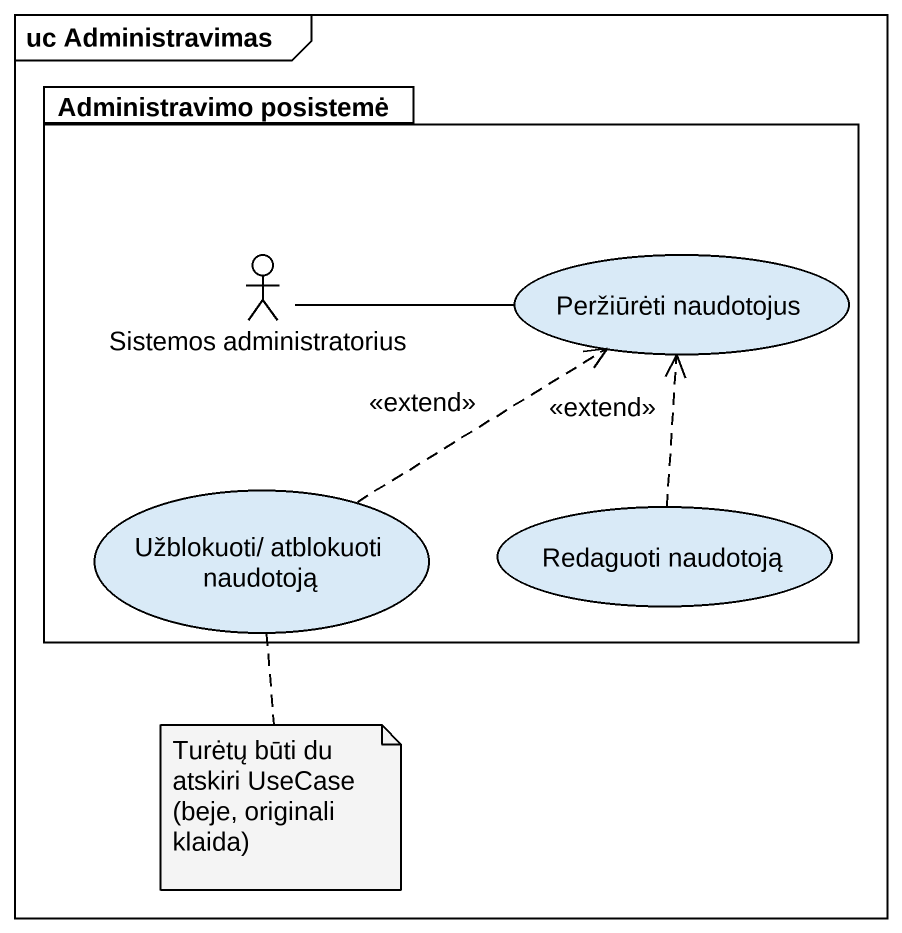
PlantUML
@startuml
mainframe uc Administravimas
package "Administravimo posistemė" as Administravimo_posistemė {
  actor "Sistemos administratorius" as Sistemos_administratorius
  usecase "Peržiūrėti naudotojus" as Peržiūrėti_naudotojus
  usecase "Užblokuoti/ atblokuoti naudotoją" as Užblokuoti_atblokuoti
  usecase "Redaguoti naudotoją" as Redaguoti_naudotoją
}
Sistemos_administratorius -right- Peržiūrėti_naudotojus
Užblokuoti_atblokuoti .up.> Peržiūrėti_naudotojus : <<extend>>
Redaguoti_naudotoją .up.> Peržiūrėti_naudotojus : <<extend>>
note bottom of Užblokuoti_atblokuoti : Turėtų būti du atskiri UseCase (beje, originali klaida)
@enduml
